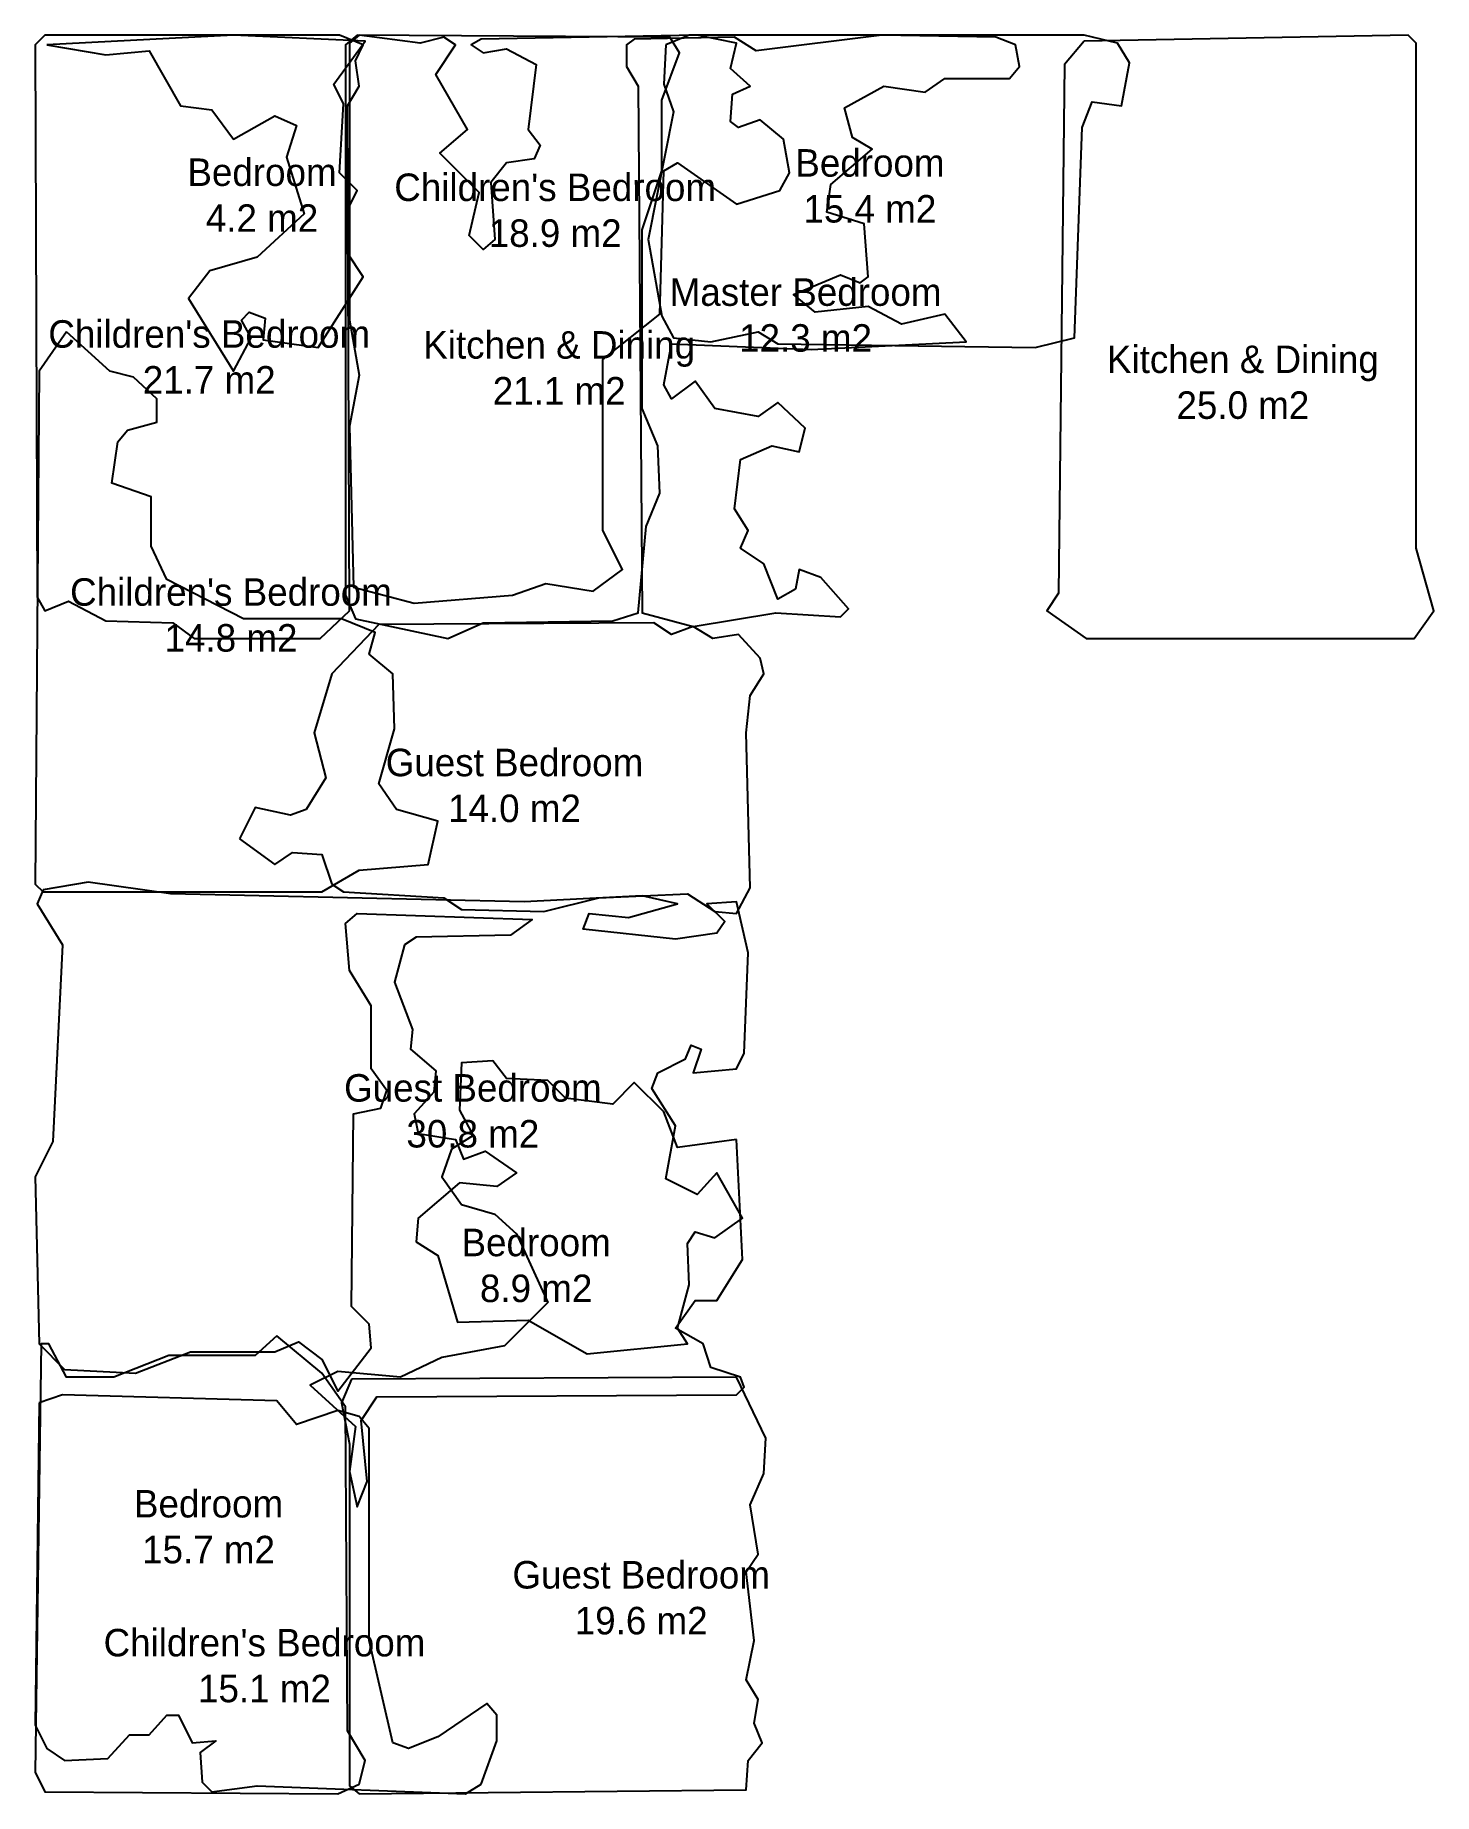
# Model space of a CAD drawing. Header units: metres. Extents: x 160 to 872, y 65 to 960.
import ezdxf

# ---------------------------------------------------------------- set-up
doc = ezdxf.new("R2010")
doc.units = ezdxf.units.M
doc.layers.add('ROOM_BEDROOM', color=6, linetype='Continuous')
doc.layers.add('ROOM_LABELS', color=1, linetype='Continuous')

msp = doc.modelspace()

# ---------------------------------------------------------------- linework, layer by layer
at = {"layer": 'ROOM_BEDROOM'}
for points in [[(165, 960), (160, 955), (161, 674), (165, 667), (177, 672), (196, 662), (230, 661), (241, 653), (305, 653), (320, 667), (319, 924), (325, 934), (323, 947), (327, 955), (315, 960)], [(166, 955), (196, 950), (218, 952), (234, 924), (250, 922), (261, 907), (282, 919), (293, 914), (288, 898), (297, 869), (273, 847), (249, 840), (238, 826), (261, 789), (270, 806), (265, 815), (269, 819), (277, 816), (276, 805), (304, 801), (327, 837), (319, 849), (319, 871), (324, 881), (315, 890), (317, 925), (312, 935), (328, 957), (261, 960)], [(483, 959), (324, 960), (318, 955), (318, 675), (323, 663), (370, 653), (388, 661), (454, 662), (467, 666), (471, 710), (478, 727), (477, 751), (469, 770), (469, 861), (479, 891), (479, 927), (488, 951)], [(325, 960), (320, 956), (320, 815), (325, 787), (320, 761), (322, 679), (353, 671), (403, 675), (420, 681), (444, 677), (459, 688), (449, 708), (449, 795), (478, 818), (480, 891), (487, 895), (517, 874), (539, 881), (544, 890), (541, 907), (529, 917), (518, 913), (514, 916), (515, 930), (524, 934), (514, 943), (517, 956), (497, 960), (387, 958), (382, 955), (388, 951), (400, 953), (415, 945), (411, 912), (417, 904), (414, 897), (400, 895), (392, 885), (394, 856), (388, 851), (381, 858), (386, 880), (366, 900), (380, 912), (364, 940), (374, 955), (368, 959), (356, 956)], [(465, 958), (461, 955), (461, 944), (467, 934), (469, 666), (495, 659), (537, 666), (570, 664), (574, 668), (560, 684), (549, 688), (547, 678), (538, 673), (531, 691), (519, 699), (523, 708), (516, 719), (519, 744), (535, 751), (549, 748), (552, 760), (538, 773), (528, 766), (506, 770), (496, 784), (484, 775), (480, 782), (484, 803), (555, 800), (634, 804), (623, 818), (601, 813), (584, 822), (557, 819), (546, 828), (570, 838), (580, 834), (584, 837), (582, 864), (563, 870), (565, 884), (586, 902), (576, 908), (572, 923), (592, 934), (613, 931), (623, 938), (656, 938), (661, 944), (659, 955), (649, 959), (591, 960), (527, 952), (516, 959)], [(481, 955), (480, 935), (485, 921), (472, 856), (479, 817), (485, 806), (504, 804), (528, 809), (538, 803), (669, 801), (689, 806), (693, 913), (698, 926), (713, 924), (717, 946), (711, 956), (694, 960), (493, 960)], [(694, 957), (684, 945), (681, 676), (675, 667), (695, 653), (862, 653), (872, 667), (863, 699), (863, 956), (859, 960)], [(176, 809), (162, 789), (160, 528), (164, 524), (306, 524), (325, 535), (360, 538), (365, 560), (344, 566), (335, 579), (343, 607), (342, 635), (330, 645), (333, 656), (316, 663), (266, 663), (227, 683), (219, 700), (219, 725), (199, 732), (202, 753), (207, 759), (222, 763), (222, 775), (210, 786), (198, 789)], [(264, 551), (282, 538), (291, 544), (306, 543), (311, 528), (317, 524), (368, 521), (377, 515), (419, 514), (447, 521), (492, 523), (506, 514), (517, 513), (524, 526), (522, 605), (524, 624), (531, 635), (529, 643), (518, 655), (505, 653), (495, 659), (484, 655), (475, 661), (335, 660), (311, 635), (302, 605), (308, 582), (298, 566), (290, 563), (272, 567)], [(164, 525), (161, 518), (174, 497), (169, 397), (160, 379), (162, 294), (175, 281), (211, 279), (239, 290), (282, 290), (294, 295), (306, 286), (314, 270), (331, 292), (330, 304), (321, 313), (322, 411), (336, 414), (339, 423), (331, 434), (331, 466), (320, 484), (318, 508), (324, 513), (413, 510), (402, 502), (354, 501), (348, 497), (343, 478), (352, 454), (351, 444), (364, 433), (363, 422), (353, 411), (355, 401), (374, 398), (378, 388), (389, 392), (405, 381), (395, 374), (376, 376), (355, 358), (354, 346), (365, 339), (375, 305), (411, 306), (441, 289), (492, 294), (487, 302), (493, 324), (492, 345), (496, 351), (506, 348), (520, 358), (507, 381), (497, 370), (481, 378), (486, 405), (474, 424), (477, 432), (491, 439), (494, 446), (499, 444), (495, 432), (517, 434), (521, 442), (523, 493), (517, 519), (502, 518), (511, 509), (507, 503), (486, 500), (439, 505), (442, 513), (462, 511), (487, 518), (469, 522), (409, 519), (229, 523), (187, 529)], [(517, 398), (487, 394), (480, 412), (465, 427), (454, 416), (430, 419), (421, 428), (400, 429), (393, 438), (377, 437), (376, 413), (383, 400), (372, 393), (367, 379), (377, 365), (394, 360), (405, 350), (421, 315), (399, 293), (367, 287), (346, 277), (314, 280), (300, 273), (323, 252), (320, 229), (324, 211), (329, 224), (326, 255), (334, 267), (517, 268), (521, 272), (519, 277), (504, 282), (500, 294), (486, 302), (496, 316), (507, 316), (520, 337)], [(283, 298), (272, 288), (228, 288), (200, 277), (176, 277), (167, 294), (163, 294), (160, 76), (165, 66), (314, 65), (325, 70), (328, 82), (319, 97), (318, 262), (306, 279)], [(321, 276), (316, 264), (320, 243), (320, 69), (325, 65), (522, 67), (523, 82), (530, 91), (526, 101), (528, 113), (522, 123), (526, 143), (522, 178), (528, 187), (524, 212), (531, 228), (532, 246), (517, 277)], [(162, 264), (160, 100), (166, 88), (175, 82), (197, 83), (208, 95), (218, 95), (227, 105), (233, 105), (240, 91), (252, 92), (244, 86), (245, 71), (250, 66), (273, 69), (379, 65), (387, 70), (395, 92), (395, 105), (390, 111), (365, 94), (350, 88), (342, 91), (330, 143), (330, 251), (325, 257), (314, 260), (293, 253), (283, 265), (174, 268)]]:
    msp.add_lwpolyline(points, close=True, dxfattribs=at)

# ---------------------------------------------------------------- texts
at = {"layer": 'ROOM_LABELS', "char_height": 14, "attachment_point": 5}
for s, insert in [('Bedroom\\P4.2 m2', (275.48, 878.59)), ('Bedroom\\P15.4 m2', (584.94, 883.22)), ("Children's Bedroom\\P18.9 m2", (424.71, 870.83)), ('Master Bedroom\\P12.3 m2', (552.19, 817.48)), ("Children's Bedroom\\P21.7 m2", (248.6, 796.27)), ('Kitchen & Dining\\P21.1 m2', (426.76, 790.71)), ('Kitchen & Dining\\P25.0 m2', (774.8, 783.3)), ("Children's Bedroom\\P14.8 m2", (259.69, 664.85)), ('Guest Bedroom\\P14.0 m2', (404, 578.1)), ('Guest Bedroom\\P30.8 m2', (382.81, 412.49)), ('Bedroom\\P8.9 m2', (415.03, 333.82)), ('Bedroom\\P15.7 m2', (248.27, 200.87)), ('Guest Bedroom\\P19.6 m2', (468.5, 164.72)), ("Children's Bedroom\\P15.1 m2", (276.73, 130.17))]:
    msp.add_mtext(s, dxfattribs=dict(at, insert=insert))

doc.saveas('drawing.dxf')
